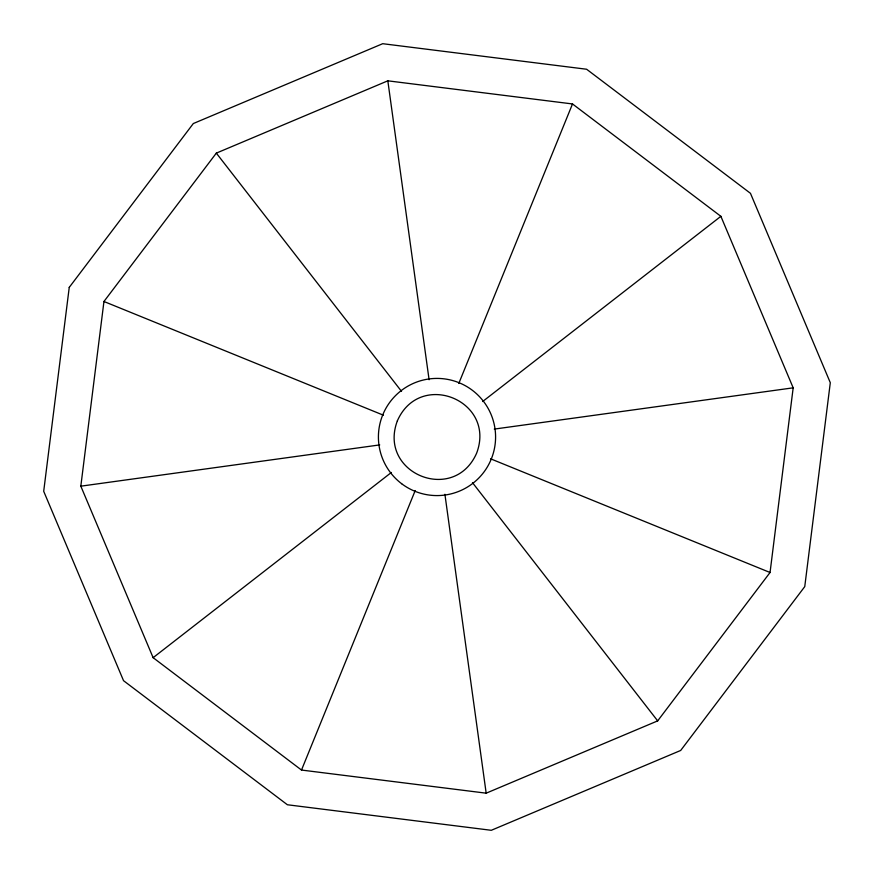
<?xml version="1.0" encoding="UTF-8"?>
<svg xmlns="http://www.w3.org/2000/svg" width="874" height="874" viewBox="0 0 874 874"><rect width="100%" height="100%" fill="white"/><g stroke="black" fill="none" stroke-linecap="round" stroke-linejoin="round"><path stroke-width="1.31" d="M80.823 486.173L103.951 301.497L216.326 153.125L387.827 80.823L572.503 103.951L720.875 216.326L793.177 387.827L770.049 572.503L657.674 720.875L486.173 793.177L301.497 770.049L153.125 657.674L80.823 486.173L379.72 444.91M301.497 770.049L415.205 490.565M458.795 383.435L572.503 103.951M153.125 657.674L391.344 472.484M482.656 401.516L720.875 216.326M494.28 429.09L793.177 387.827M103.951 301.497L383.435 415.205M490.565 458.795L770.049 572.503M216.326 153.125L401.516 391.344M472.484 482.656L657.674 720.875M387.827 80.823L429.09 379.72M444.91 494.28L486.173 793.177M69.243 287.382L43.7 491.297L123.54 680.682L287.382 804.757L491.297 830.3L680.682 750.46L804.757 586.618L830.3 382.703L750.46 193.318L586.618 69.243L382.703 43.7L193.318 123.54L69.243 287.382M397.353 420.864C377.601 473.435 454.087 504.56 476.647 453.136C496.399 400.565 419.913 369.44 397.353 420.864M401.625 483.704A58.591 58.591 0 0 0 495.132 444.276A58.591 58.591 0 0 0 414.243 383.009A58.591 58.591 0 0 0 401.625 483.704"/></g></svg>
